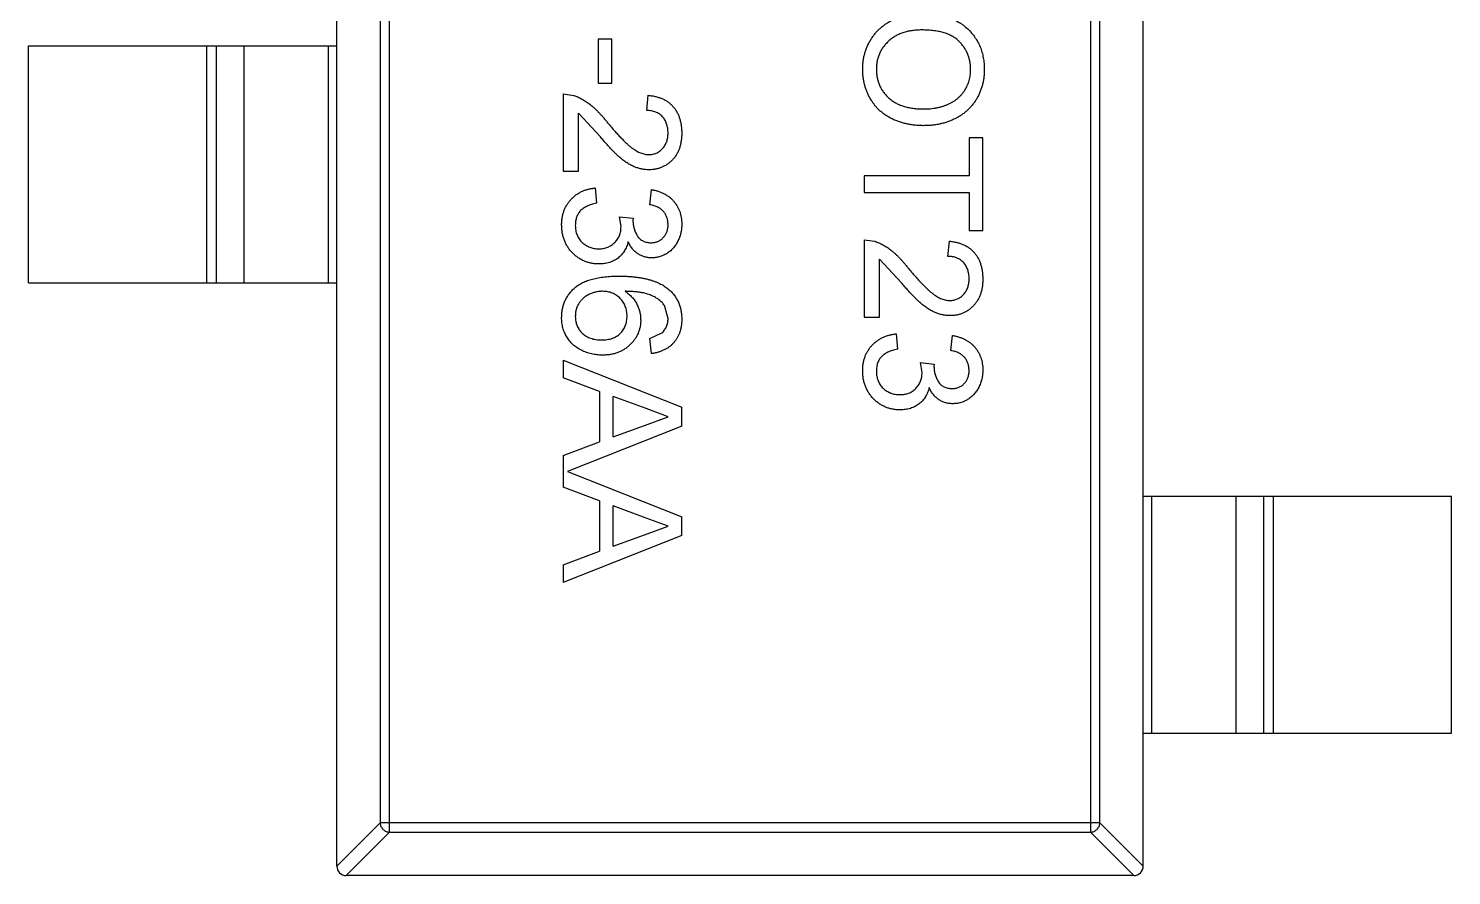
# Model space of a CAD drawing. Header units: inches. Extents: x -190 to 160, y -110 to 38.
# Drawn here: x 56.126 to 59.126, y -44.597 to -42.81 of the extents above; entities that cross this region are included whole.
import ezdxf

# ---------------------------------------------------------------- set-up
doc = ezdxf.new("R2010")
doc.units = ezdxf.units.IN
doc.header["$LTSCALE"] = 1.21
doc.header["$MEASUREMENT"] = 0
doc.layers.get('0').update_dxf_attribs({"linetype": 'CONTINUOUS'})

msp = doc.modelspace()

# ---------------------------------------------------------------- linework, layer by layer
at = {"color": 7, "linetype": 'Continuous'}
for p, q in [((56.7757, -44.5769), (56.7757, -41.6169)), ((58.4757, -44.5769), (58.4757, -41.6169)), ((56.8868, -44.5055), (56.8868, -41.6883)), ((58.3645, -41.6883), (58.3645, -44.5055)), ((56.8671, -41.708), (56.8671, -44.4858)), ((58.3842, -44.4858), (58.3842, -41.708)), ((57.3266, -42.8325), (57.3266, -42.9254)), ((57.3554, -42.8325), (57.3266, -42.8325)), ((57.3554, -42.9254), (57.3554, -42.8325)), ((56.1257, -43.3469), (56.1257, -42.8469)), ((56.1257, -42.8469), (56.7757, -42.8469)), ((56.5018, -43.3469), (56.5018, -42.8469)), ((56.5216, -42.8469), (56.5216, -43.3469)), ((56.5796, -42.8469), (56.5796, -43.3469)), ((56.7579, -43.3469), (56.7579, -42.8469)), ((57.3266, -42.9254), (57.3554, -42.9254)), ((57.2529, -42.9479), (57.2529, -43.1113)), ((57.2529, -42.9479), (57.2751, -42.9512)), ((57.4292, -42.9831), (57.4324, -42.9511)), ((57.2849, -43.1113), (57.2849, -42.989)), ((57.3313, -43.0388), (57.2849, -42.989)), ((58.1086, -43.0408), (58.1086, -43.121)), ((58.1375, -43.0408), (58.1086, -43.0408)), ((58.1375, -43.2363), (58.1375, -43.0408)), ((57.2529, -43.1113), (57.2849, -43.1113)), ((57.8875, -43.121), (57.8875, -43.1562)), ((58.1086, -43.121), (57.8875, -43.121)), ((57.3202, -43.1466), (57.3234, -43.1787)), ((57.4356, -43.1819), (57.4388, -43.1498)), ((57.8875, -43.1562), (58.1086, -43.1562)), ((58.1086, -43.1562), (58.1086, -43.2363)), ((57.3715, -43.2072), (57.4003, -43.2105)), ((57.3749, -43.2279), (57.3715, -43.2072)), ((57.4003, -43.2105), (57.4, -43.2151)), ((57.8875, -43.2556), (57.8875, -43.419)), ((57.8875, -43.2556), (57.9097, -43.2589)), ((58.0638, -43.2908), (58.067, -43.2588)), ((58.1086, -43.2363), (58.1375, -43.2363)), ((57.9195, -43.419), (57.9195, -43.2967)), ((57.9659, -43.3465), (57.9195, -43.2967)), ((56.1257, -43.3469), (56.7757, -43.3469)), ((57.474, -43.4217), (57.4666, -43.3944)), ((57.8875, -43.419), (57.9195, -43.419)), ((57.4356, -43.4639), (57.4612, -43.4523)), ((57.4388, -43.496), (57.4356, -43.4639)), ((57.9548, -43.4543), (57.958, -43.4863)), ((58.0702, -43.4895), (58.0734, -43.4575)), ((57.2529, -43.5098), (57.2529, -43.5472)), ((57.2529, -43.5098), (57.5029, -43.6091)), ((58.0061, -43.5149), (58.0349, -43.5182)), ((58.0095, -43.5356), (58.0061, -43.5149)), ((58.0349, -43.5182), (58.0346, -43.5228)), ((57.3298, -43.5757), (57.2529, -43.5472)), ((57.3298, -43.5757), (57.3298, -43.6823)), ((57.3586, -43.6716), (57.3586, -43.5863)), ((57.4279, -43.6119), (57.3586, -43.5863)), ((57.474, -43.629), (57.4279, -43.6119)), ((57.5029, -43.6489), (57.5029, -43.6091)), ((57.5029, -43.6489), (57.2623, -43.7444)), ((57.3586, -43.6716), (57.4244, -43.6474)), ((57.4244, -43.6474), (57.474, -43.629)), ((57.2529, -43.7107), (57.3298, -43.6823)), ((57.2529, -43.7107), (57.2529, -43.778)), ((57.2623, -43.7444), (57.5029, -43.8399)), ((57.3298, -43.8065), (57.2529, -43.778)), ((58.4757, -43.7969), (59.1257, -43.7969)), ((58.4934, -43.7969), (58.4934, -44.2969)), ((58.6717, -44.2969), (58.6717, -43.7969)), ((58.7297, -44.2969), (58.7297, -43.7969)), ((58.7495, -43.7969), (58.7495, -44.2969)), ((59.1257, -44.2969), (59.1257, -43.7969)), ((57.3298, -43.8065), (57.3298, -43.913)), ((57.3586, -43.9024), (57.3586, -43.8171)), ((57.4279, -43.8427), (57.3586, -43.8171)), ((57.4244, -43.8781), (57.474, -43.8597)), ((57.474, -43.8597), (57.4279, -43.8427)), ((57.5029, -43.8796), (57.5029, -43.8399)), ((57.5029, -43.8796), (57.2529, -43.9789)), ((57.3586, -43.9024), (57.4244, -43.8781)), ((57.2529, -43.9415), (57.3298, -43.913)), ((57.2529, -43.9415), (57.2529, -43.9789)), ((58.4757, -44.2969), (59.1257, -44.2969)), ((56.7757, -44.5772), (56.8671, -44.4858)), ((58.3842, -44.4858), (56.8671, -44.4858)), ((58.3842, -44.4858), (58.4757, -44.5772)), ((56.8868, -44.5055), (56.7954, -44.5969)), ((56.8868, -44.5055), (58.3645, -44.5055)), ((58.456, -44.5969), (58.3645, -44.5055)), ((58.4557, -44.5969), (56.7957, -44.5969))]:
    msp.add_line(p, q, dxfattribs=at)
for centre, start, end in [((56.7957, -44.5769), 180, 270), ((58.4557, -44.5769), 270, 0)]:
    msp.add_arc(centre, 0.02, start, end, dxfattribs=at)
for points, knots in [([(57.8843, -42.8966), (57.8843, -42.8937), (57.8844, -42.888), (57.8853, -42.8796), (57.8865, -42.8714), (57.8884, -42.8635), (57.8908, -42.8557), (57.8937, -42.8482), (57.8971, -42.841), (57.9011, -42.834), (57.9055, -42.8273), (57.9103, -42.821), (57.9155, -42.8152), (57.9212, -42.8098), (57.9271, -42.8047), (57.9335, -42.8001), (57.9402, -42.7959), (57.9473, -42.7922), (57.9546, -42.7888), (57.9621, -42.786), (57.9697, -42.7835), (57.9774, -42.7815), (57.9852, -42.7799), (57.9931, -42.7789), (58.0011, -42.7781), (58.0065, -42.778), (58.0092, -42.778)], [0, 0, 0, 0, 0.044697, 0.088534, 0.131409, 0.173814, 0.215715, 0.257247, 0.298848, 0.340604, 0.382029, 0.42297, 0.463632, 0.504048, 0.544591, 0.584964, 0.626265, 0.667979, 0.709943, 0.751382, 0.792619, 0.833948, 0.875008, 0.916446, 0.957907, 1, 1, 1, 1]), ([(58.0092, -42.778), (58.0142, -42.7781), (58.024, -42.7783), (58.0382, -42.7798), (58.0516, -42.7824), (58.0641, -42.7861), (58.0758, -42.7907), (58.0867, -42.7964), (58.0967, -42.8032), (58.1059, -42.811), (58.114, -42.8196), (58.1212, -42.8288), (58.1272, -42.8387), (58.1322, -42.8491), (58.136, -42.8602), (58.1387, -42.8718), (58.1404, -42.8841), (58.1406, -42.8925), (58.1407, -42.8967)], [0, 0, 0, 0, 0.075226, 0.146575, 0.2145, 0.27953, 0.342403, 0.403496, 0.463762, 0.523864, 0.583252, 0.641302, 0.698898, 0.756295, 0.814628, 0.874325, 0.935783, 1, 1, 1, 1]), ([(58.0088, -42.8133), (58.0052, -42.8133), (57.9981, -42.8134), (57.9879, -42.8146), (57.9782, -42.8165), (57.9691, -42.819), (57.9606, -42.8224), (57.9527, -42.8264), (57.9453, -42.8313), (57.9387, -42.8368), (57.9327, -42.8429), (57.9274, -42.8494), (57.923, -42.8564), (57.9194, -42.8636), (57.9166, -42.8713), (57.9146, -42.8794), (57.9134, -42.8878), (57.9132, -42.8935), (57.9131, -42.8964)], [0, 0, 0, 0, 0.075964, 0.148125, 0.217201, 0.2833, 0.347202, 0.4093, 0.470426, 0.531588, 0.591739, 0.650258, 0.707303, 0.764208, 0.821148, 0.879119, 0.938423, 1, 1, 1, 1]), ([(58.1119, -42.8969), (58.1118, -42.8941), (58.1117, -42.8886), (58.1105, -42.8804), (58.1086, -42.8726), (58.1061, -42.865), (58.1027, -42.8577), (58.0985, -42.8508), (58.0937, -42.8441), (58.0882, -42.8378), (58.0818, -42.8319), (58.0742, -42.8269), (58.0657, -42.8227), (58.0562, -42.8192), (58.0458, -42.8165), (58.0343, -42.8147), (58.0219, -42.8135), (58.0133, -42.8133), (58.0088, -42.8133)], [0, 0, 0, 0, 0.055943, 0.110382, 0.164048, 0.216759, 0.269601, 0.323009, 0.377581, 0.433449, 0.490922, 0.550625, 0.613117, 0.679861, 0.751358, 0.828261, 0.910795, 1, 1, 1, 1]), ([(58.0121, -43.0152), (58.009, -43.0151), (58.0028, -43.015), (57.9938, -43.0143), (57.985, -43.0131), (57.9764, -43.0115), (57.9681, -43.0093), (57.96, -43.0067), (57.9522, -43.0036), (57.9446, -43.0001), (57.9374, -42.9961), (57.9306, -42.9917), (57.9243, -42.9868), (57.9184, -42.9817), (57.913, -42.976), (57.9081, -42.97), (57.9035, -42.9636), (57.8995, -42.9568), (57.896, -42.9498), (57.8928, -42.9426), (57.8902, -42.9353), (57.888, -42.9278), (57.8864, -42.9202), (57.8851, -42.9125), (57.8844, -42.9046), (57.8843, -42.8993), (57.8843, -42.8966)], [0, 0, 0, 0, 0.04756, 0.093962, 0.139112, 0.183626, 0.227457, 0.270703, 0.313611, 0.35626, 0.398366, 0.439557, 0.480045, 0.519888, 0.559658, 0.599421, 0.639208, 0.679668, 0.72002, 0.759859, 0.79956, 0.839199, 0.878956, 0.918794, 0.959083, 1, 1, 1, 1]), ([(57.9131, -42.8964), (57.9132, -42.8994), (57.9134, -42.9053), (57.9146, -42.9138), (57.9167, -42.9219), (57.9194, -42.9297), (57.9232, -42.937), (57.9275, -42.944), (57.9329, -42.9504), (57.9389, -42.9566), (57.9457, -42.962), (57.9532, -42.9669), (57.9615, -42.9709), (57.9703, -42.9743), (57.9799, -42.9768), (57.9901, -42.9786), (58.001, -42.9798), (58.0085, -42.9799), (58.0123, -42.9799)], [0, 0, 0, 0, 0.061055, 0.119545, 0.176806, 0.232956, 0.288583, 0.344667, 0.401662, 0.46054, 0.520477, 0.581213, 0.643431, 0.707961, 0.775371, 0.846414, 0.921152, 1, 1, 1, 1]), ([(58.1407, -42.8967), (58.1406, -42.8996), (58.1405, -42.9052), (58.1398, -42.9135), (58.1385, -42.9215), (58.1367, -42.9294), (58.1344, -42.937), (58.1316, -42.9445), (58.1282, -42.9517), (58.1244, -42.9587), (58.1201, -42.9654), (58.1153, -42.9717), (58.1102, -42.9775), (58.1047, -42.9831), (58.0988, -42.9881), (58.0924, -42.9928), (58.0857, -42.997), (58.0785, -43.0008), (58.0711, -43.0042), (58.0634, -43.0071), (58.0555, -43.0096), (58.0473, -43.0117), (58.0388, -43.0132), (58.0301, -43.0144), (58.0212, -43.015), (58.0151, -43.0151), (58.0121, -43.0152)], [0, 0, 0, 0, 0.043099, 0.085587, 0.126908, 0.167967, 0.20845, 0.249025, 0.289281, 0.33001, 0.370598, 0.410466, 0.450033, 0.489688, 0.529116, 0.569037, 0.609703, 0.650759, 0.692509, 0.734219, 0.776707, 0.819552, 0.863351, 0.907839, 0.953334, 1, 1, 1, 1]), ([(58.0123, -42.9799), (58.0148, -42.9799), (58.0197, -42.9799), (58.0268, -42.9793), (58.0337, -42.9786), (58.0404, -42.9775), (58.0469, -42.976), (58.0531, -42.9744), (58.059, -42.9723), (58.0648, -42.9699), (58.0702, -42.9673), (58.0754, -42.9643), (58.0802, -42.9611), (58.0847, -42.9576), (58.0888, -42.9537), (58.0927, -42.9496), (58.0963, -42.9452), (58.0995, -42.9405), (58.1024, -42.9356), (58.1049, -42.9305), (58.1071, -42.9253), (58.1088, -42.9199), (58.1102, -42.9144), (58.1112, -42.9087), (58.1117, -42.9029), (58.1118, -42.8989), (58.1119, -42.8969)], [0, 0, 0, 0, 0.050852, 0.099752, 0.147438, 0.194086, 0.239171, 0.28334, 0.326577, 0.368936, 0.410572, 0.451051, 0.490877, 0.530044, 0.568937, 0.607578, 0.64642, 0.685679, 0.724799, 0.763513, 0.802173, 0.84074, 0.879649, 0.919071, 0.959098, 1, 1, 1, 1]), ([(57.2751, -42.9512), (57.278, -42.9523), (57.284, -42.9545), (57.2926, -42.9588), (57.3012, -42.964), (57.3081, -42.969), (57.3137, -42.9736), (57.318, -42.9774), (57.3225, -42.9817), (57.3271, -42.9864), (57.3317, -42.9914), (57.3366, -42.9968), (57.3415, -43.0027), (57.3447, -43.0068), (57.3464, -43.0089)], [0, 0, 0, 0, 0.100388, 0.204407, 0.310686, 0.422157, 0.480685, 0.543238, 0.6095, 0.679555, 0.753841, 0.831641, 0.913813, 1, 1, 1, 1]), ([(57.4324, -42.9511), (57.4352, -42.9514), (57.4406, -42.9521), (57.4485, -42.9536), (57.4558, -42.9559), (57.4627, -42.9585), (57.469, -42.9619), (57.4748, -42.9657), (57.4801, -42.9701), (57.4849, -42.9751), (57.4891, -42.9805), (57.4928, -42.9864), (57.4959, -42.9928), (57.4985, -42.9996), (57.5004, -43.0069), (57.5018, -43.0146), (57.5027, -43.0228), (57.5028, -43.0284), (57.5029, -43.0312)], [0, 0, 0, 0, 0.070675, 0.137493, 0.201473, 0.262869, 0.32255, 0.380737, 0.43822, 0.495487, 0.553484, 0.611346, 0.670644, 0.731587, 0.794183, 0.859445, 0.928208, 1, 1, 1, 1]), ([(57.474, -43.0305), (57.474, -43.0288), (57.4739, -43.0254), (57.4733, -43.0204), (57.4725, -43.0157), (57.4711, -43.0112), (57.4695, -43.007), (57.4674, -43.0031), (57.465, -42.9995), (57.4622, -42.9961), (57.4591, -42.9931), (57.4557, -42.9904), (57.4519, -42.9882), (57.4479, -42.9864), (57.4436, -42.9849), (57.4391, -42.9839), (57.4342, -42.9833), (57.4309, -42.9832), (57.4292, -42.9831)], [0, 0, 0, 0, 0.070696, 0.138358, 0.20337, 0.2657, 0.327256, 0.386512, 0.445858, 0.505173, 0.56378, 0.622343, 0.680824, 0.739795, 0.800801, 0.864239, 0.930631, 1, 1, 1, 1]), ([(57.3464, -43.0089), (57.3491, -43.0121), (57.3543, -43.0183), (57.362, -43.027), (57.3692, -43.035), (57.376, -43.0421), (57.3822, -43.0484), (57.388, -43.0539), (57.3932, -43.0586), (57.3981, -43.0624), (57.4028, -43.0657), (57.4073, -43.0685), (57.4117, -43.0708), (57.4162, -43.0727), (57.4206, -43.0742), (57.4249, -43.0753), (57.4293, -43.076), (57.4321, -43.0761), (57.4336, -43.0761)], [0, 0, 0, 0, 0.11141, 0.214526, 0.309417, 0.396087, 0.474284, 0.544374, 0.60642, 0.660582, 0.709794, 0.756451, 0.800767, 0.843168, 0.884295, 0.923885, 0.962359, 1, 1, 1, 1]), ([(57.4339, -43.1081), (57.4314, -43.1081), (57.4264, -43.1079), (57.419, -43.1069), (57.4117, -43.105), (57.4044, -43.1026), (57.397, -43.0992), (57.3895, -43.095), (57.3818, -43.0898), (57.3753, -43.0848), (57.3698, -43.0801), (57.3653, -43.0759), (57.3605, -43.0711), (57.3553, -43.0658), (57.3498, -43.0599), (57.3439, -43.0534), (57.3377, -43.0463), (57.3335, -43.0413), (57.3313, -43.0388)], [0, 0, 0, 0, 0.057945, 0.116018, 0.174826, 0.234683, 0.296827, 0.364061, 0.436192, 0.51426, 0.556976, 0.604856, 0.657675, 0.715751, 0.77884, 0.847501, 0.921228, 1, 1, 1, 1]), ([(57.4336, -43.0761), (57.435, -43.0761), (57.4377, -43.076), (57.4418, -43.0753), (57.4456, -43.0744), (57.4493, -43.073), (57.4529, -43.0712), (57.4562, -43.069), (57.4594, -43.0664), (57.4624, -43.0635), (57.4651, -43.0603), (57.4675, -43.0567), (57.4695, -43.0529), (57.4712, -43.0489), (57.4725, -43.0446), (57.4733, -43.0401), (57.4739, -43.0354), (57.474, -43.0322), (57.474, -43.0305)], [0, 0, 0, 0, 0.061762, 0.121174, 0.179421, 0.236843, 0.294322, 0.353191, 0.412721, 0.474522, 0.537057, 0.599591, 0.662367, 0.725246, 0.790316, 0.857724, 0.927232, 1, 1, 1, 1]), ([(57.5029, -43.0312), (57.5028, -43.0341), (57.5027, -43.0397), (57.5017, -43.0479), (57.5002, -43.0557), (57.4981, -43.063), (57.4953, -43.0698), (57.4918, -43.0762), (57.4878, -43.0821), (57.4831, -43.0875), (57.4781, -43.0923), (57.4726, -43.0965), (57.4669, -43.1001), (57.4609, -43.1031), (57.4545, -43.1054), (57.4479, -43.1069), (57.441, -43.108), (57.4363, -43.1081), (57.4339, -43.1081)], [0, 0, 0, 0, 0.074712, 0.145539, 0.213339, 0.278615, 0.342094, 0.40389, 0.465063, 0.526577, 0.587328, 0.64638, 0.704345, 0.761672, 0.819418, 0.878039, 0.937796, 1, 1, 1, 1]), ([(57.2497, -43.2244), (57.2497, -43.2217), (57.2498, -43.2166), (57.2508, -43.209), (57.2523, -43.2018), (57.2545, -43.1949), (57.2572, -43.1883), (57.2607, -43.1822), (57.2646, -43.1763), (57.2692, -43.1708), (57.2743, -43.1658), (57.2798, -43.1613), (57.2856, -43.1574), (57.2918, -43.154), (57.2984, -43.1513), (57.3053, -43.1491), (57.3126, -43.1475), (57.3176, -43.1469), (57.3202, -43.1466)], [0, 0, 0, 0, 0.067794, 0.133464, 0.196934, 0.258481, 0.319787, 0.380431, 0.44099, 0.502867, 0.564806, 0.625526, 0.685604, 0.746041, 0.807347, 0.869717, 0.93379, 1, 1, 1, 1]), ([(57.4388, -43.1498), (57.4413, -43.1503), (57.4461, -43.1513), (57.4531, -43.1533), (57.4597, -43.1557), (57.4659, -43.1587), (57.4716, -43.162), (57.4769, -43.1657), (57.4818, -43.17), (57.4862, -43.1746), (57.4901, -43.1796), (57.4935, -43.1849), (57.4964, -43.1905), (57.4988, -43.1964), (57.5007, -43.2026), (57.5019, -43.2091), (57.5028, -43.2159), (57.5028, -43.2206), (57.5029, -43.2229)], [0, 0, 0, 0, 0.071036, 0.139343, 0.204958, 0.268332, 0.330129, 0.390664, 0.450861, 0.510587, 0.570374, 0.629455, 0.687994, 0.747581, 0.807839, 0.870034, 0.93381, 1, 1, 1, 1]), ([(57.3234, -43.1787), (57.3215, -43.1791), (57.3177, -43.1799), (57.3124, -43.1815), (57.3074, -43.1832), (57.303, -43.1853), (57.2988, -43.1873), (57.2952, -43.1897), (57.2919, -43.1922), (57.289, -43.195), (57.2865, -43.198), (57.2844, -43.2012), (57.2825, -43.2047), (57.2811, -43.2084), (57.2799, -43.2123), (57.2791, -43.2165), (57.2786, -43.2209), (57.2785, -43.224), (57.2785, -43.2255)], [0, 0, 0, 0, 0.082566, 0.15976, 0.233155, 0.301356, 0.365752, 0.426437, 0.484185, 0.539549, 0.593156, 0.647048, 0.701446, 0.757, 0.81384, 0.873058, 0.934963, 1, 1, 1, 1]), ([(57.474, -43.2239), (57.4739, -43.2212), (57.4737, -43.2161), (57.4719, -43.2086), (57.4688, -43.2019), (57.4653, -43.1969), (57.4619, -43.1934), (57.459, -43.191), (57.4558, -43.1888), (57.4524, -43.1869), (57.4486, -43.1853), (57.4445, -43.1838), (57.4402, -43.1827), (57.4371, -43.1821), (57.4356, -43.1819)], [0, 0, 0, 0, 0.127797, 0.246795, 0.362284, 0.477652, 0.536237, 0.59559, 0.656344, 0.719085, 0.784349, 0.852876, 0.924551, 1, 1, 1, 1]), ([(57.3281, -43.3069), (57.3254, -43.3068), (57.3201, -43.3067), (57.3123, -43.3055), (57.3049, -43.3037), (57.2978, -43.3011), (57.2909, -43.2979), (57.2844, -43.2938), (57.2782, -43.289), (57.2724, -43.2835), (57.267, -43.2776), (57.2624, -43.2711), (57.2585, -43.2643), (57.2553, -43.257), (57.2527, -43.2494), (57.2509, -43.2414), (57.2499, -43.233), (57.2497, -43.2273), (57.2497, -43.2244)], [0, 0, 0, 0, 0.063503, 0.124805, 0.18492, 0.244376, 0.303775, 0.364133, 0.425376, 0.488388, 0.551743, 0.61386, 0.67564, 0.737737, 0.800417, 0.864658, 0.930985, 1, 1, 1, 1]), ([(57.2785, -43.2255), (57.2785, -43.2273), (57.2786, -43.2309), (57.2794, -43.2361), (57.2804, -43.241), (57.282, -43.2456), (57.284, -43.25), (57.2865, -43.2541), (57.2894, -43.2579), (57.2928, -43.2614), (57.2965, -43.2645), (57.3004, -43.2673), (57.3045, -43.2696), (57.3089, -43.2715), (57.3134, -43.273), (57.3182, -43.274), (57.3232, -43.2747), (57.3266, -43.2748), (57.3283, -43.2748)], [0, 0, 0, 0, 0.069461, 0.135658, 0.19962, 0.261651, 0.322053, 0.38234, 0.443223, 0.50493, 0.56682, 0.6276, 0.687476, 0.747351, 0.808174, 0.870133, 0.933721, 1, 1, 1, 1]), ([(57.3283, -43.2748), (57.33, -43.2748), (57.3332, -43.2747), (57.338, -43.2741), (57.3425, -43.273), (57.3468, -43.2716), (57.3509, -43.2697), (57.3548, -43.2675), (57.3584, -43.2647), (57.3617, -43.2616), (57.3649, -43.2583), (57.3675, -43.2546), (57.3698, -43.2507), (57.3716, -43.2466), (57.3731, -43.2422), (57.3742, -43.2377), (57.3748, -43.2329), (57.3748, -43.2296), (57.3749, -43.2279)], [0, 0, 0, 0, 0.067051, 0.13118, 0.193722, 0.254499, 0.314763, 0.375117, 0.436023, 0.498297, 0.560571, 0.621619, 0.681973, 0.742853, 0.804272, 0.867473, 0.932273, 1, 1, 1, 1]), ([(57.4, -43.2151), (57.4001, -43.2181), (57.4003, -43.2238), (57.4021, -43.2323), (57.405, -43.2403), (57.4085, -43.2464), (57.4117, -43.251), (57.4146, -43.2539), (57.4177, -43.2565), (57.4213, -43.2584), (57.4251, -43.2601), (57.4292, -43.2612), (57.4336, -43.2619), (57.4367, -43.262), (57.4383, -43.262)], [0, 0, 0, 0, 0.129789, 0.254605, 0.378435, 0.50292, 0.565018, 0.624848, 0.683448, 0.742765, 0.802757, 0.86522, 0.930779, 1, 1, 1, 1]), ([(57.4383, -43.262), (57.4395, -43.262), (57.442, -43.2619), (57.4457, -43.2614), (57.4491, -43.2605), (57.4524, -43.2594), (57.4555, -43.2579), (57.4585, -43.256), (57.4613, -43.2539), (57.4639, -43.2513), (57.4663, -43.2486), (57.4684, -43.2456), (57.4702, -43.2425), (57.4715, -43.2392), (57.4726, -43.2356), (57.4734, -43.2319), (57.474, -43.228), (57.474, -43.2253), (57.474, -43.2239)], [0, 0, 0, 0, 0.065093, 0.127304, 0.188122, 0.247131, 0.306077, 0.365678, 0.426103, 0.487841, 0.550317, 0.611805, 0.672737, 0.734883, 0.79768, 0.862475, 0.929775, 1, 1, 1, 1]), ([(57.5029, -43.2229), (57.5028, -43.2262), (57.5026, -43.2326), (57.5009, -43.242), (57.4982, -43.251), (57.4944, -43.2596), (57.4899, -43.2675), (57.4843, -43.2744), (57.478, -43.2804), (57.471, -43.2853), (57.4634, -43.2892), (57.4556, -43.292), (57.4475, -43.2937), (57.4421, -43.2939), (57.4393, -43.294)], [0, 0, 0, 0, 0.092054, 0.181008, 0.26913, 0.357137, 0.443549, 0.526433, 0.607453, 0.688385, 0.767854, 0.845531, 0.922529, 1, 1, 1, 1]), ([(57.3897, -43.2599), (57.3893, -43.2617), (57.3884, -43.2652), (57.3866, -43.2703), (57.3844, -43.275), (57.382, -43.2795), (57.3791, -43.2837), (57.3759, -43.2876), (57.3724, -43.2911), (57.3685, -43.2944), (57.3644, -43.2974), (57.3599, -43.2999), (57.3552, -43.302), (57.3503, -43.3039), (57.3451, -43.3052), (57.3396, -43.3061), (57.334, -43.3067), (57.3301, -43.3068), (57.3281, -43.3069)], [0, 0, 0, 0, 0.065828, 0.128938, 0.190858, 0.251186, 0.310974, 0.37005, 0.429672, 0.489507, 0.549975, 0.610075, 0.670915, 0.732909, 0.796711, 0.861825, 0.929892, 1, 1, 1, 1]), ([(57.4393, -43.294), (57.4367, -43.2939), (57.4316, -43.2937), (57.4241, -43.2921), (57.417, -43.2893), (57.4103, -43.2856), (57.4041, -43.2807), (57.3985, -43.2748), (57.3936, -43.2678), (57.3911, -43.2626), (57.3897, -43.2599)], [0, 0, 0, 0, 0.121951, 0.240787, 0.35855, 0.479066, 0.601519, 0.727551, 0.859932, 1, 1, 1, 1]), ([(57.9097, -43.2589), (57.9127, -43.26), (57.9186, -43.2621), (57.9272, -43.2665), (57.9358, -43.2717), (57.9427, -43.2767), (57.9483, -43.2813), (57.9527, -43.2851), (57.9571, -43.2894), (57.9617, -43.2941), (57.9664, -43.2991), (57.9712, -43.3045), (57.9761, -43.3104), (57.9793, -43.3145), (57.981, -43.3166)], [0, 0, 0, 0, 0.100388, 0.204407, 0.310686, 0.422157, 0.480685, 0.543238, 0.6095, 0.679555, 0.753841, 0.831641, 0.913813, 1, 1, 1, 1]), ([(58.067, -43.2588), (58.0698, -43.2591), (58.0752, -43.2597), (58.0831, -43.2613), (58.0904, -43.2636), (58.0973, -43.2662), (58.1036, -43.2696), (58.1095, -43.2734), (58.1147, -43.2778), (58.1195, -43.2828), (58.1238, -43.2882), (58.1275, -43.2941), (58.1306, -43.3005), (58.1331, -43.3073), (58.1351, -43.3146), (58.1365, -43.3223), (58.1373, -43.3305), (58.1374, -43.3361), (58.1375, -43.3389)], [0, 0, 0, 0, 0.070675, 0.137493, 0.201473, 0.262869, 0.32255, 0.380737, 0.43822, 0.495487, 0.553484, 0.611346, 0.670644, 0.731587, 0.794183, 0.859445, 0.928208, 1, 1, 1, 1]), ([(57.981, -43.3166), (57.9837, -43.3198), (57.9889, -43.326), (57.9966, -43.3347), (58.0038, -43.3427), (58.0106, -43.3498), (58.0169, -43.3561), (58.0226, -43.3616), (58.0278, -43.3663), (58.0327, -43.3701), (58.0374, -43.3734), (58.0419, -43.3762), (58.0464, -43.3785), (58.0508, -43.3804), (58.0552, -43.3819), (58.0596, -43.383), (58.0639, -43.3837), (58.0668, -43.3837), (58.0682, -43.3838)], [0, 0, 0, 0, 0.11141, 0.214526, 0.309417, 0.396087, 0.474284, 0.544374, 0.60642, 0.660582, 0.709794, 0.756451, 0.800767, 0.843168, 0.884295, 0.923885, 0.962359, 1, 1, 1, 1]), ([(58.1086, -43.3382), (58.1086, -43.3365), (58.1085, -43.3331), (58.108, -43.3281), (58.1071, -43.3234), (58.1058, -43.3189), (58.1041, -43.3147), (58.102, -43.3108), (58.0996, -43.3072), (58.0968, -43.3038), (58.0937, -43.3008), (58.0903, -43.2981), (58.0865, -43.2959), (58.0825, -43.2941), (58.0783, -43.2926), (58.0737, -43.2916), (58.0688, -43.291), (58.0655, -43.2909), (58.0638, -43.2908)], [0, 0, 0, 0, 0.070696, 0.138358, 0.20337, 0.2657, 0.327256, 0.386512, 0.445858, 0.505173, 0.56378, 0.622343, 0.680824, 0.739795, 0.800801, 0.864239, 0.930631, 1, 1, 1, 1]), ([(57.2497, -43.4201), (57.2498, -43.417), (57.2499, -43.4108), (57.2513, -43.4017), (57.2535, -43.3931), (57.2565, -43.3849), (57.2604, -43.3772), (57.2653, -43.3699), (57.271, -43.3631), (57.2776, -43.3567), (57.2853, -43.3509), (57.2941, -43.346), (57.304, -43.3418), (57.315, -43.3384), (57.3271, -43.3357), (57.3404, -43.3339), (57.3548, -43.3327), (57.3648, -43.3326), (57.3699, -43.3325)], [0, 0, 0, 0, 0.056157, 0.110133, 0.162537, 0.213912, 0.265146, 0.31651, 0.369179, 0.423123, 0.479276, 0.538691, 0.601978, 0.670125, 0.74365, 0.82281, 0.908261, 1, 1, 1, 1]), ([(57.3699, -43.3325), (57.3729, -43.3325), (57.3786, -43.3325), (57.3872, -43.3329), (57.3954, -43.3334), (57.4033, -43.3342), (57.411, -43.3351), (57.4182, -43.3363), (57.4253, -43.3376), (57.4319, -43.3392), (57.4383, -43.341), (57.4444, -43.3431), (57.4502, -43.3453), (57.4557, -43.3478), (57.4609, -43.3504), (57.4657, -43.3533), (57.4703, -43.3564), (57.4731, -43.3586), (57.4745, -43.3597)], [0, 0, 0, 0, 0.080034, 0.157854, 0.232564, 0.304731, 0.374384, 0.441663, 0.506048, 0.568692, 0.628715, 0.687238, 0.743227, 0.797567, 0.850239, 0.901629, 0.951067, 1, 1, 1, 1]), ([(58.0685, -43.4158), (58.066, -43.4158), (58.0611, -43.4156), (58.0537, -43.4145), (58.0463, -43.4127), (58.039, -43.4103), (58.0316, -43.4069), (58.0241, -43.4027), (58.0164, -43.3975), (58.0099, -43.3924), (58.0044, -43.3878), (57.9999, -43.3836), (57.9952, -43.3788), (57.9899, -43.3735), (57.9844, -43.3676), (57.9785, -43.3611), (57.9723, -43.354), (57.9681, -43.349), (57.9659, -43.3465)], [0, 0, 0, 0, 0.057945, 0.116018, 0.174826, 0.234683, 0.296827, 0.364061, 0.436192, 0.51426, 0.556976, 0.604856, 0.657675, 0.715751, 0.77884, 0.847501, 0.921228, 1, 1, 1, 1]), ([(58.0682, -43.3838), (58.0696, -43.3837), (58.0723, -43.3837), (58.0764, -43.383), (58.0803, -43.3821), (58.0839, -43.3807), (58.0875, -43.3789), (58.0908, -43.3767), (58.094, -43.3741), (58.097, -43.3712), (58.0998, -43.368), (58.1021, -43.3644), (58.1042, -43.3606), (58.1058, -43.3566), (58.1071, -43.3523), (58.108, -43.3478), (58.1085, -43.3431), (58.1086, -43.3399), (58.1086, -43.3382)], [0, 0, 0, 0, 0.061762, 0.121174, 0.179421, 0.236843, 0.294322, 0.353191, 0.412721, 0.474522, 0.537057, 0.599591, 0.662367, 0.725246, 0.790316, 0.857724, 0.927232, 1, 1, 1, 1]), ([(58.1375, -43.3389), (58.1374, -43.3418), (58.1373, -43.3474), (58.1364, -43.3556), (58.1348, -43.3634), (58.1327, -43.3707), (58.1299, -43.3775), (58.1264, -43.3839), (58.1224, -43.3898), (58.1178, -43.3952), (58.1127, -43.4), (58.1072, -43.4042), (58.1015, -43.4078), (58.0955, -43.4108), (58.0892, -43.4131), (58.0825, -43.4146), (58.0756, -43.4157), (58.0709, -43.4158), (58.0685, -43.4158)], [0, 0, 0, 0, 0.074712, 0.145539, 0.213339, 0.278615, 0.342094, 0.40389, 0.465063, 0.526577, 0.587328, 0.64638, 0.704345, 0.761672, 0.819418, 0.878039, 0.937796, 1, 1, 1, 1]), ([(57.3359, -43.3645), (57.3333, -43.3646), (57.3284, -43.3648), (57.321, -43.3662), (57.3137, -43.3684), (57.3068, -43.3714), (57.3003, -43.3752), (57.2946, -43.3796), (57.2897, -43.3847), (57.2856, -43.3903), (57.2824, -43.3965), (57.2801, -43.4031), (57.2788, -43.4103), (57.2786, -43.4152), (57.2785, -43.4177)], [0, 0, 0, 0, 0.086177, 0.171222, 0.257573, 0.34515, 0.431508, 0.513644, 0.593539, 0.672806, 0.752058, 0.831493, 0.913823, 1, 1, 1, 1]), ([(57.3875, -43.4164), (57.3875, -43.4147), (57.3874, -43.4112), (57.3867, -43.406), (57.3856, -43.4011), (57.384, -43.3964), (57.382, -43.3918), (57.3796, -43.3875), (57.3766, -43.3834), (57.3733, -43.3796), (57.3696, -43.376), (57.3656, -43.3729), (57.3613, -43.3704), (57.3568, -43.3682), (57.3519, -43.3666), (57.3468, -43.3654), (57.3414, -43.3647), (57.3377, -43.3646), (57.3359, -43.3645)], [0, 0, 0, 0, 0.064812, 0.127718, 0.189086, 0.249562, 0.309738, 0.370215, 0.431085, 0.493911, 0.55657, 0.617553, 0.678119, 0.739063, 0.801665, 0.864956, 0.93089, 1, 1, 1, 1]), ([(57.3834, -43.3645), (57.386, -43.3664), (57.3912, -43.3701), (57.398, -43.3767), (57.4038, -43.3838), (57.4084, -43.3915), (57.4119, -43.3997), (57.4145, -43.408), (57.4161, -43.4166), (57.4162, -43.4224), (57.4163, -43.4253)], [0, 0, 0, 0, 0.13549, 0.265229, 0.390778, 0.51542, 0.638317, 0.759642, 0.878902, 1, 1, 1, 1]), ([(57.4666, -43.3944), (57.4649, -43.3923), (57.4613, -43.388), (57.4548, -43.3824), (57.4471, -43.3774), (57.44, -43.3737), (57.4336, -43.3711), (57.4281, -43.3694), (57.4221, -43.368), (57.4154, -43.3668), (57.4082, -43.3659), (57.4005, -43.3651), (57.3921, -43.3647), (57.3864, -43.3646), (57.3834, -43.3645)], [0, 0, 0, 0, 0.088609, 0.181893, 0.280787, 0.38702, 0.444107, 0.506454, 0.574396, 0.647656, 0.726426, 0.811458, 0.90278, 1, 1, 1, 1]), ([(57.4745, -43.3597), (57.4768, -43.3618), (57.4812, -43.3657), (57.487, -43.3725), (57.4919, -43.3798), (57.4959, -43.3876), (57.4991, -43.3959), (57.5013, -43.4048), (57.5026, -43.4141), (57.5028, -43.4205), (57.5029, -43.4238)], [0, 0, 0, 0, 0.125625, 0.247619, 0.368528, 0.488104, 0.609878, 0.735382, 0.864448, 1, 1, 1, 1]), ([(57.3352, -43.4992), (57.3313, -43.499), (57.3237, -43.4988), (57.3125, -43.4968), (57.3017, -43.4936), (57.2931, -43.4898), (57.2865, -43.4863), (57.2819, -43.4834), (57.2776, -43.4802), (57.2735, -43.4769), (57.2698, -43.4732), (57.2664, -43.4693), (57.2632, -43.4651), (57.2604, -43.4608), (57.2579, -43.4562), (57.2557, -43.4515), (57.2538, -43.4467), (57.2523, -43.4417), (57.2511, -43.4365), (57.2503, -43.4312), (57.2497, -43.4257), (57.2497, -43.422), (57.2497, -43.4201)], [0, 0, 0, 0, 0.088899, 0.17544, 0.261633, 0.34801, 0.390819, 0.432814, 0.473776, 0.514166, 0.554107, 0.594121, 0.63362, 0.673585, 0.71348, 0.75336, 0.792891, 0.833007, 0.873643, 0.914893, 0.95695, 1, 1, 1, 1]), ([(57.2785, -43.4177), (57.2786, -43.4195), (57.2787, -43.423), (57.2794, -43.4281), (57.2805, -43.433), (57.2822, -43.4376), (57.2843, -43.4419), (57.2869, -43.446), (57.2899, -43.4499), (57.2934, -43.4534), (57.2974, -43.4566), (57.3016, -43.4594), (57.3062, -43.4619), (57.3112, -43.4637), (57.3165, -43.4652), (57.3221, -43.4664), (57.328, -43.467), (57.3321, -43.4671), (57.3342, -43.4671)], [0, 0, 0, 0, 0.063965, 0.124854, 0.184383, 0.242748, 0.2999, 0.357059, 0.415719, 0.475258, 0.535508, 0.596291, 0.657728, 0.721052, 0.786261, 0.853834, 0.925318, 1, 1, 1, 1]), ([(57.3342, -43.4671), (57.3362, -43.4671), (57.3401, -43.467), (57.3459, -43.4663), (57.3513, -43.4653), (57.3563, -43.4638), (57.3611, -43.4619), (57.3655, -43.4595), (57.3696, -43.4568), (57.3733, -43.4535), (57.3766, -43.45), (57.3796, -43.4461), (57.382, -43.4419), (57.384, -43.4374), (57.3856, -43.4326), (57.3867, -43.4275), (57.3874, -43.4221), (57.3875, -43.4183), (57.3875, -43.4164)], [0, 0, 0, 0, 0.072229, 0.141252, 0.207439, 0.270245, 0.331238, 0.391254, 0.450152, 0.509008, 0.567734, 0.625726, 0.683708, 0.742407, 0.803094, 0.865865, 0.931379, 1, 1, 1, 1]), ([(57.4163, -43.4253), (57.4163, -43.4278), (57.4161, -43.4328), (57.4151, -43.4401), (57.4132, -43.447), (57.4108, -43.4538), (57.4075, -43.4602), (57.4037, -43.4663), (57.399, -43.4722), (57.3938, -43.4777), (57.3879, -43.4827), (57.3817, -43.4872), (57.3749, -43.4909), (57.3678, -43.4939), (57.3602, -43.4962), (57.3522, -43.498), (57.3439, -43.499), (57.3381, -43.4991), (57.3352, -43.4992)], [0, 0, 0, 0, 0.061347, 0.121203, 0.179863, 0.238152, 0.296252, 0.35519, 0.415676, 0.478379, 0.541524, 0.603977, 0.666513, 0.729491, 0.79371, 0.859736, 0.928449, 1, 1, 1, 1]), ([(57.5029, -43.4238), (57.5028, -43.4262), (57.5027, -43.431), (57.5019, -43.438), (57.5006, -43.4447), (57.4987, -43.4511), (57.4963, -43.4571), (57.4934, -43.4628), (57.4899, -43.4681), (57.4859, -43.473), (57.4815, -43.4776), (57.4766, -43.4817), (57.4713, -43.4853), (57.4655, -43.4884), (57.4594, -43.4911), (57.4529, -43.4932), (57.446, -43.4949), (57.4412, -43.4956), (57.4388, -43.496)], [0, 0, 0, 0, 0.068499, 0.134572, 0.198208, 0.259784, 0.319951, 0.379508, 0.438814, 0.498497, 0.558182, 0.617438, 0.677522, 0.737959, 0.80033, 0.86409, 0.930622, 1, 1, 1, 1]), ([(57.4612, -43.4523), (57.4622, -43.4513), (57.4642, -43.4492), (57.4669, -43.4458), (57.4691, -43.4423), (57.4709, -43.4385), (57.4723, -43.4346), (57.4733, -43.4304), (57.4739, -43.4261), (57.474, -43.4232), (57.474, -43.4217)], [0, 0, 0, 0, 0.128545, 0.252818, 0.375212, 0.497113, 0.618546, 0.742222, 0.869458, 1, 1, 1, 1]), ([(57.8843, -43.5321), (57.8843, -43.5294), (57.8844, -43.5243), (57.8854, -43.5167), (57.8869, -43.5095), (57.8891, -43.5026), (57.8918, -43.496), (57.8953, -43.4898), (57.8992, -43.484), (57.9038, -43.4785), (57.9089, -43.4735), (57.9144, -43.469), (57.9203, -43.4651), (57.9264, -43.4617), (57.933, -43.459), (57.94, -43.4568), (57.9472, -43.4552), (57.9523, -43.4546), (57.9548, -43.4543)], [0, 0, 0, 0, 0.067794, 0.133464, 0.196934, 0.258481, 0.319787, 0.380431, 0.44099, 0.502867, 0.564806, 0.625526, 0.685604, 0.746041, 0.807347, 0.869717, 0.93379, 1, 1, 1, 1]), ([(58.0734, -43.4575), (58.0759, -43.458), (58.0807, -43.459), (58.0877, -43.461), (58.0943, -43.4634), (58.1005, -43.4664), (58.1062, -43.4696), (58.1115, -43.4734), (58.1164, -43.4776), (58.1208, -43.4823), (58.1247, -43.4873), (58.1282, -43.4926), (58.131, -43.4982), (58.1334, -43.5041), (58.1353, -43.5103), (58.1365, -43.5168), (58.1374, -43.5236), (58.1375, -43.5283), (58.1375, -43.5306)], [0, 0, 0, 0, 0.071036, 0.139343, 0.204958, 0.268332, 0.330129, 0.390664, 0.450861, 0.510587, 0.570374, 0.629455, 0.687994, 0.747581, 0.807839, 0.870034, 0.93381, 1, 1, 1, 1]), ([(57.958, -43.4863), (57.9561, -43.4868), (57.9524, -43.4876), (57.947, -43.4892), (57.9421, -43.4909), (57.9376, -43.493), (57.9334, -43.495), (57.9298, -43.4974), (57.9265, -43.4999), (57.9236, -43.5027), (57.9211, -43.5057), (57.919, -43.5089), (57.9172, -43.5124), (57.9157, -43.5161), (57.9146, -43.52), (57.9137, -43.5242), (57.9132, -43.5286), (57.9132, -43.5317), (57.9131, -43.5332)], [0, 0, 0, 0, 0.082566, 0.15976, 0.233155, 0.301356, 0.365752, 0.426437, 0.484185, 0.539549, 0.593156, 0.647048, 0.701446, 0.757, 0.81384, 0.873058, 0.934963, 1, 1, 1, 1]), ([(58.1086, -43.5316), (58.1085, -43.5289), (58.1083, -43.5238), (58.1065, -43.5163), (58.1034, -43.5096), (58.0999, -43.5046), (58.0965, -43.5011), (58.0936, -43.4987), (58.0905, -43.4965), (58.087, -43.4946), (58.0832, -43.493), (58.0792, -43.4915), (58.0748, -43.4904), (58.0717, -43.4898), (58.0702, -43.4895)], [0, 0, 0, 0, 0.127797, 0.246795, 0.362284, 0.477652, 0.536237, 0.59559, 0.656344, 0.719085, 0.784349, 0.852876, 0.924551, 1, 1, 1, 1]), ([(58.0346, -43.5228), (58.0347, -43.5257), (58.0349, -43.5315), (58.0367, -43.54), (58.0396, -43.5479), (58.0431, -43.5541), (58.0463, -43.5587), (58.0492, -43.5616), (58.0523, -43.5642), (58.0559, -43.5661), (58.0597, -43.5678), (58.0638, -43.5688), (58.0683, -43.5696), (58.0713, -43.5697), (58.0729, -43.5697)], [0, 0, 0, 0, 0.129789, 0.254605, 0.378435, 0.50292, 0.565018, 0.624848, 0.683448, 0.742765, 0.802757, 0.86522, 0.930779, 1, 1, 1, 1]), ([(57.9627, -43.6145), (57.96, -43.6145), (57.9547, -43.6144), (57.947, -43.6132), (57.9395, -43.6114), (57.9324, -43.6088), (57.9255, -43.6055), (57.919, -43.6015), (57.9128, -43.5967), (57.907, -43.5912), (57.9016, -43.5853), (57.897, -43.5788), (57.8931, -43.572), (57.8899, -43.5647), (57.8873, -43.5571), (57.8855, -43.5491), (57.8845, -43.5407), (57.8844, -43.535), (57.8843, -43.5321)], [0, 0, 0, 0, 0.063503, 0.124805, 0.18492, 0.244376, 0.303775, 0.364133, 0.425376, 0.488388, 0.551743, 0.61386, 0.67564, 0.737737, 0.800417, 0.864658, 0.930985, 1, 1, 1, 1]), ([(57.9131, -43.5332), (57.9132, -43.535), (57.9132, -43.5386), (57.914, -43.5438), (57.915, -43.5487), (57.9167, -43.5533), (57.9187, -43.5577), (57.9211, -43.5618), (57.924, -43.5656), (57.9274, -43.5691), (57.9311, -43.5722), (57.935, -43.575), (57.9391, -43.5773), (57.9435, -43.5792), (57.9481, -43.5807), (57.9528, -43.5817), (57.9578, -43.5824), (57.9612, -43.5825), (57.963, -43.5825)], [0, 0, 0, 0, 0.069461, 0.135658, 0.19962, 0.261651, 0.322053, 0.38234, 0.443223, 0.50493, 0.56682, 0.6276, 0.687476, 0.747351, 0.808174, 0.870133, 0.933721, 1, 1, 1, 1]), ([(57.963, -43.5825), (57.9646, -43.5825), (57.9679, -43.5824), (57.9726, -43.5818), (57.9771, -43.5807), (57.9814, -43.5793), (57.9855, -43.5774), (57.9894, -43.5752), (57.993, -43.5724), (57.9964, -43.5693), (57.9995, -43.566), (58.0021, -43.5623), (58.0044, -43.5584), (58.0063, -43.5543), (58.0077, -43.5499), (58.0088, -43.5454), (58.0094, -43.5406), (58.0094, -43.5373), (58.0095, -43.5356)], [0, 0, 0, 0, 0.067051, 0.13118, 0.193722, 0.254499, 0.314763, 0.375117, 0.436023, 0.498297, 0.560571, 0.621619, 0.681973, 0.742853, 0.804272, 0.867473, 0.932273, 1, 1, 1, 1]), ([(58.0729, -43.5697), (58.0742, -43.5697), (58.0766, -43.5696), (58.0803, -43.5691), (58.0837, -43.5682), (58.087, -43.5671), (58.0902, -43.5656), (58.0931, -43.5637), (58.0959, -43.5616), (58.0985, -43.559), (58.1009, -43.5563), (58.103, -43.5533), (58.1048, -43.5502), (58.1061, -43.5468), (58.1073, -43.5433), (58.1081, -43.5396), (58.1086, -43.5357), (58.1086, -43.533), (58.1086, -43.5316)], [0, 0, 0, 0, 0.065093, 0.127304, 0.188122, 0.247131, 0.306077, 0.365678, 0.426103, 0.487841, 0.550317, 0.611805, 0.672737, 0.734883, 0.79768, 0.862475, 0.929775, 1, 1, 1, 1]), ([(58.1375, -43.5306), (58.1374, -43.5339), (58.1372, -43.5403), (58.1355, -43.5497), (58.1328, -43.5587), (58.1291, -43.5672), (58.1245, -43.5751), (58.119, -43.5821), (58.1126, -43.5881), (58.1056, -43.593), (58.0981, -43.5969), (58.0902, -43.5997), (58.0822, -43.6014), (58.0767, -43.6016), (58.0739, -43.6017)], [0, 0, 0, 0, 0.092054, 0.181008, 0.26913, 0.357137, 0.443549, 0.526433, 0.607453, 0.688385, 0.767854, 0.845531, 0.922529, 1, 1, 1, 1]), ([(58.0244, -43.5676), (58.0239, -43.5694), (58.023, -43.5729), (58.0212, -43.578), (58.019, -43.5827), (58.0166, -43.5872), (58.0137, -43.5914), (58.0105, -43.5953), (58.007, -43.5988), (58.0031, -43.6021), (57.999, -43.6051), (57.9945, -43.6076), (57.9899, -43.6097), (57.9849, -43.6116), (57.9797, -43.6129), (57.9743, -43.6138), (57.9686, -43.6144), (57.9647, -43.6145), (57.9627, -43.6145)], [0, 0, 0, 0, 0.065828, 0.128938, 0.190858, 0.251186, 0.310974, 0.37005, 0.429672, 0.489507, 0.549975, 0.610075, 0.670915, 0.732909, 0.796711, 0.861825, 0.929892, 1, 1, 1, 1]), ([(58.0739, -43.6017), (58.0713, -43.6016), (58.0662, -43.6014), (58.0587, -43.5998), (58.0516, -43.597), (58.0449, -43.5933), (58.0387, -43.5884), (58.0331, -43.5825), (58.0282, -43.5755), (58.0257, -43.5703), (58.0244, -43.5676)], [0, 0, 0, 0, 0.121951, 0.240787, 0.35855, 0.479066, 0.601519, 0.727551, 0.859932, 1, 1, 1, 1]), ([(56.8671, -44.4858), (56.8672, -44.4883), (56.8683, -44.4934), (56.8727, -44.4998), (56.8792, -44.5042), (56.8843, -44.5054), (56.8868, -44.5055)], [0, 0, 0, 0, 0.249032, 0.5, 0.750968, 1, 1, 1, 1]), ([(58.3645, -44.5055), (58.3671, -44.5054), (58.3722, -44.5042), (58.3786, -44.4998), (58.383, -44.4934), (58.3842, -44.4883), (58.3842, -44.4858)], [0, 0, 0, 0, 0.249032, 0.5, 0.750968, 1, 1, 1, 1])]:
    msp.add_open_spline(points, degree=3, knots=knots, dxfattribs=at)

doc.saveas('drawing.dxf')
